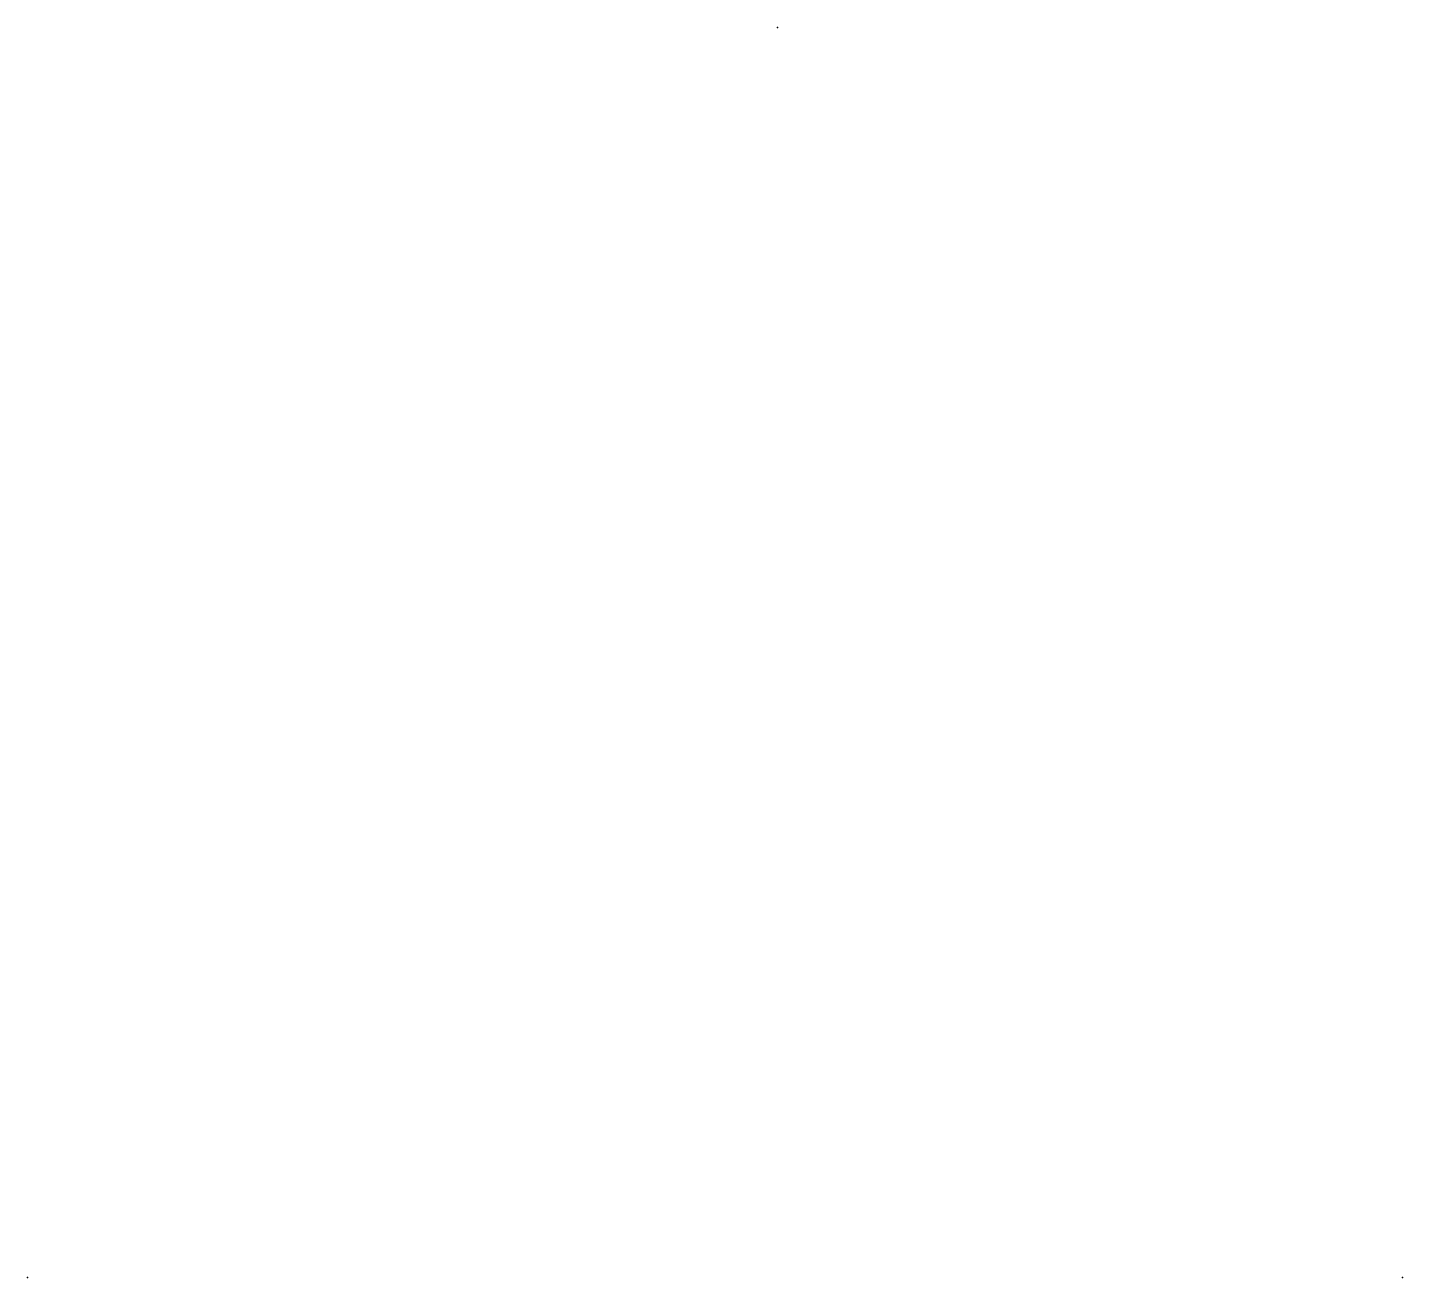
# Model space of a CAD drawing. Header units: metres. Extents: x 0.0007 to 0.0117, y 0.0027 to 0.0127.
import ezdxf

# ---------------------------------------------------------------- set-up
doc = ezdxf.new("R2010")
doc.units = ezdxf.units.M
doc.layers.get('0').update_dxf_attribs({"linetype": 'CONTINUOUS'})

msp = doc.modelspace()

# ---------------------------------------------------------------- linework, layer by layer
for p in [(0.006704, 0.01269), (0.006704, 0.01269), (0.000704, 0.00269), (0.000704, 0.00269), (0.011704, 0.00269), (0.011704, 0.00269)]:
    msp.add_point(p)

doc.saveas('drawing.dxf')
